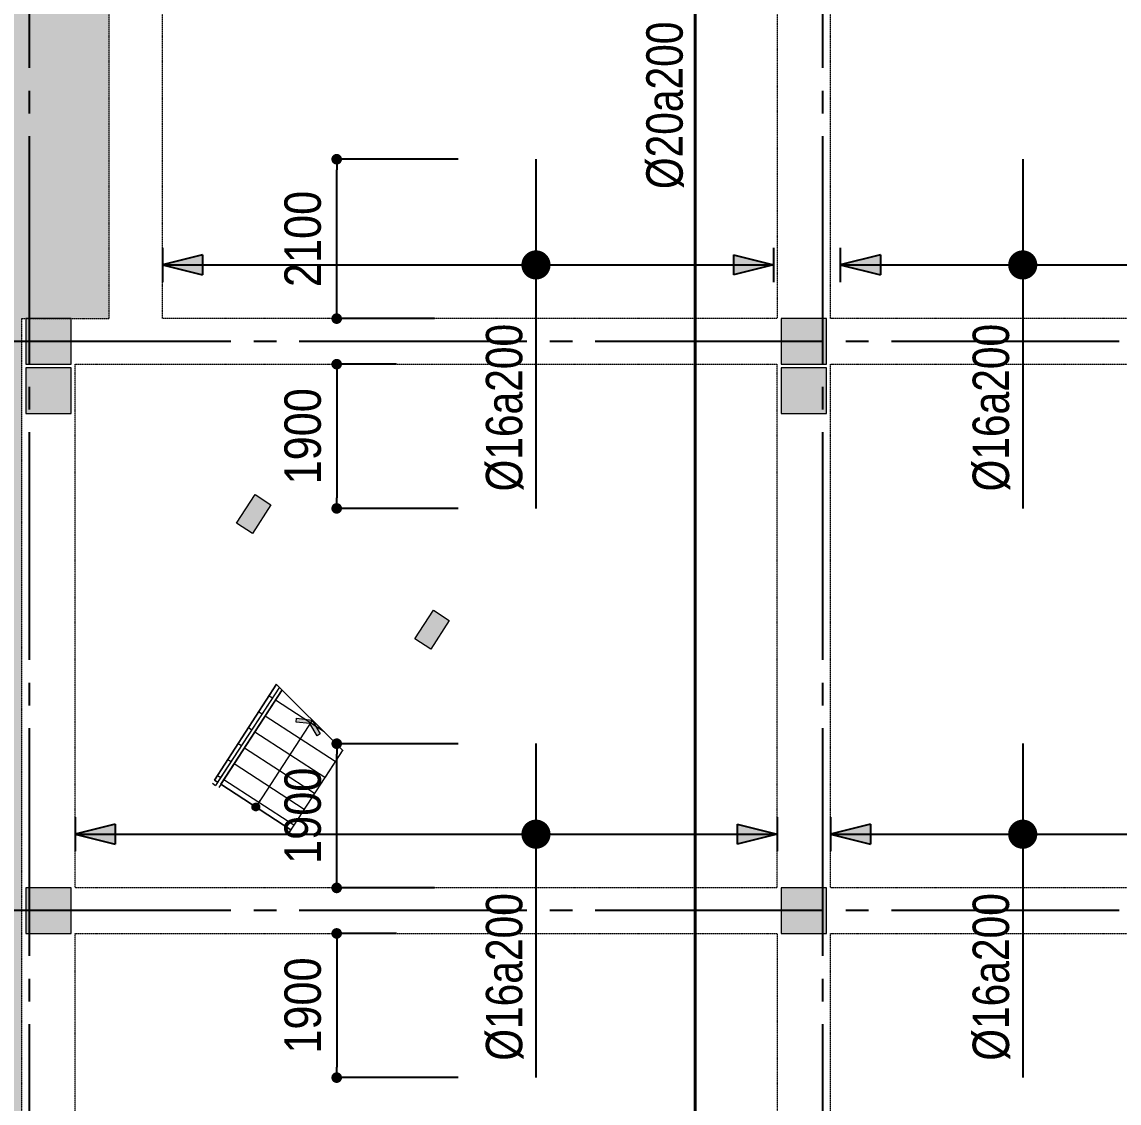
# Model space of a CAD drawing. Header units: millimetres. Extents: x -3819597 to -2591384, y 582389 to 820195.
# Drawn here: x -3355624 to -3341172, y 665496 to 679740 of the extents above; entities that cross this region are included whole.
import ezdxf
from ezdxf.enums import TextEntityAlignment as Align
from ezdxf.xclip import XClip

# ---------------------------------------------------------------- set-up
doc = ezdxf.new("R2010")
doc.units = ezdxf.units.MM
doc.header["$MEASUREMENT"] = 0
doc.header["$XCLIPFRAME"] = 0
for name, pattern in [('CENTER', [2, 1.25, -0.25, 0.25, -0.25]), ('CHG_XX_Damsan_Ham 2$0$CHG_XX_Damsan_Ham 2$0$HIDDEN', [0.375, 0.25, -0.125]), ('CHG_XX_Damsan_Ham 2$0$MB Ham 2$0$Hidden21', [3, 2, -1]), ('CHG_XX_Luoi truc$0$MB_Luoi truc$0$Center101', [13, 10, -1, 1, -1]), ('HIDDEN', [0.375, 0.25, -0.125])]:
    doc.linetypes.add(name, pattern=pattern)
doc.layers.get('0').update_dxf_attribs({"lineweight": 9})
doc.layers.get('Defpoints').update_dxf_attribs({"color": 10, "lineweight": 0})
for name, color, linetype in [('02HN. TEXT B', 1, 'Continuous'), ('08HN. SSS X', 6, 'Continuous'), ('12HN. GRID', 1, 'CENTER'), ("CHG_XX_Damsan_Ham 2$0$CHG_XX_Damsan_Ham 2$0$'S_General_Hatch_8", 8, 'Continuous'), ('CHG_XX_Damsan_Ham 2$0$MB Ham 2$0$Staircase', 30, 'Continuous'), ('CHG_XX_Damsan_Ham 2$0$MB Ham 2$0$Staircase Hidden', 34, 'CHG_XX_Damsan_Ham 2$0$MB Ham 2$0$Hidden21'), ('CHG_XX_Luoi truc$0$Grid', 34, 'Continuous'), ('CHG_XX_Luoi truc$0$Grid Line', 8, 'CHG_XX_Luoi truc$0$MB_Luoi truc$0$Center101'), ('dim', 51, 'Continuous')]:
    doc.layers.add(name, color=color, linetype=linetype)
for name, color, linetype, lineweight, plot in [('CHG_XX_Cot_Ham 2$0$NS-Column-H2', 90, 'Continuous', 13, False), ('CHG_XX_Cot_Ham 2$0$NS-Column-H2 @ 1', 90, 'Continuous', 13, False), ('CHG_XX_Cot_Ham 2$0$NS-Column-H2 @ 150', 90, 'Continuous', 13, False)]:
    doc.layers.add(name, color=color, linetype=linetype, lineweight=lineweight, plot=plot)
for name, color, linetype, lineweight in [('CHG_XX_Cot_Ham 2$0$NS-Pier-H2', 150, 'Continuous', 13), ("CHG_XX_Damsan_Ham 2$0$CHG_XX_Damsan_Ham 2$0$'S_General_Hidden_1 Thin", 1, 'CHG_XX_Damsan_Ham 2$0$CHG_XX_Damsan_Ham 2$0$HIDDEN', 18), ('CHG_XX_Damsan_Ham 2$0$CHG_XX_Damsan_Ham 2$0$DBAO', 3, 'Continuous', 13), ('CHG_XX_Damsan_Ham 2$0$HATCH', 57, 'Continuous', 9), ('CHG_XX_Damsan_Ham 2$0$tam cap ram', 8, 'Continuous', 5), ('thep chay suot', 5, 'HIDDEN', 40)]:
    doc.layers.add(name, color=color, linetype=linetype, lineweight=lineweight)
doc.styles.add('[HN042014]STYLE', font='arial.ttf', dxfattribs={"width": 0.8})
doc.styles.add('CHG_XX_Luoi truc$0$MB_Luoi truc$0$Grid A-F$0$VNI-HelveCB', font='VHELVCB_0.TTF')
doc.styles.add('MB_Luoi truc$0$Arial_C', font='arial.ttf', dxfattribs={"width": 0.85})
doc.dimstyles.new('200', dxfattribs={"dimscale": 200, "dimtxt": 2.4, "dimasz": 0.7, "dimexe": 0.0003, "dimexo": 0, "dimgap": 1, "dimtad": 1, "dimdec": 0, "dimzin": 12, "dimdsep": 46, "dimtxsty": 'MB_Luoi truc$0$Arial_C', "dimblk": 'MB_Luoi truc$0$_Dot', "dimcen": 0.5, "dimclrd": 256, "dimclre": 8, "dimclrt": 1, "dimadec": 0, "dimazin": 0, "dimtfac": 1, "dimtdec": 0, "dimtix": 1, "dimtmove": 2, "dimatfit": 3, "dimldrblk": 'MB_Luoi truc$0$HTT Arrow 30', "dimfxl": 1, "dimtolj": 1, "dimtzin": 0, "dimlwe": -1, "dimarcsym": 0})

# ---------------------------------------------------------------- blocks, each defined once
blk = doc.blocks.new('*U398')
at = {"layer": '12HN. GRID', "linetype": 'Continuous'}
h = blk.add_hatch(color=256, dxfattribs=at)
h.dxf.hatch_style = 1
h.paths.add_polyline_path([(-44, 1464.6), (44, 1464.6), (0, 1640.6)])
h = blk.add_hatch(color=256, dxfattribs=at)
h.dxf.hatch_style = 1
h.paths.add_polyline_path([(0, -1042.8), (44, -866.8), (-44, -866.8)])
at = {"layer": '08HN. SSS X', "linetype": 'ByBlock', "ltscale": 10}
for p, q in [((-464.3, 0), (1069.1, 0)), ((-464.3, 0), (-464.3, 0)), ((1069.1, 0), (1069.1, 0))]:
    blk.add_line(p, q, dxfattribs=at)
at = {"layer": '12HN. GRID', "linetype": 'Continuous'}
for p, q in [((-75, 1640.6), (75, 1640.6)), ((-44, 1464.6), (0, 1640.6)), ((0, 1640.6), (0, -1042.8)), ((0, 1640.6), (44, 1464.6)), ((-44, 1464.6), (44, 1464.6)), ((-44, -866.8), (44, -866.8)), ((-44, -866.8), (0, -1042.8)), ((0, -1042.8), (44, -866.8)), ((-75, -1042.8), (75, -1042.8))]:
    blk.add_line(p, q, dxfattribs=at)
at = {"layer": '12HN. GRID', "linetype": 'Continuous', "const_width": 64, "flags": 128}
blk.add_lwpolyline([(-32, 0, -1), (32, 0, -1)], format="xyb", close=True, dxfattribs=at)
at = {"layer": '02HN. TEXT B', "linetype": 'ByBlock', "style": '[HN042014]STYLE', "width": 0.8, "flags": 8}
blk.add_attdef('0', text='', height=160, dxfattribs=at).set_placement((1102.5, 160), align=Align.MIDDLE_CENTER)
blk.add_attdef('1', text='', height=160, dxfattribs=at).set_placement((260.1, 140), align=Align.MIDDLE_LEFT)
at = {"layer": 'Defpoints', "color": 9, "linetype": 'ByBlock', "style": '[HN042014]STYLE', "width": 0.8, "flags": 9}
for tag, p in [('2', (2890.2, 3041.3)), ('3', (2890.2, 2636.5)), ('4', (2890.2, 2231.8)), ('5', (2890.2, 1841.3))]:
    blk.add_attdef(tag, text='', height=250, dxfattribs=at).set_placement(p, align=Align.MIDDLE_CENTER)
blk = doc.blocks.new('MB_Luoi truc$0$_Dot')
at = {"color": 0, "linetype": 'ByBlock', "lineweight": -2}
blk.add_line((-0.5, 0), (-1, 0), dxfattribs=at)
at = {"color": 0, "linetype": 'ByBlock', "const_width": 0.5}
blk.add_lwpolyline([(-0.25, 0, 1), (0.25, 0, 1)], format="xyb", close=True, dxfattribs=at)
blk = doc.blocks.new('*D396')
at = {"layer": 'Defpoints', "color": 0, "ltscale": 1500, "transparency": 16777216}
for p in [(-3351478, 677931), (-3348853, 677931), (-3350191, 675831)]:
    blk.add_point(p, dxfattribs=at)
at = {"layer": 'dim', "color": 8, "ltscale": 1500, "transparency": 16777216}
for p, q in [((-3349878, 677931), (-3351478, 677931)), ((-3350191, 675831), (-3351478, 675831))]:
    blk.add_line(p, q, dxfattribs=at)
at = {"layer": 'dim', "lineweight": -2, "ltscale": 1500, "transparency": 16777216}
blk.add_line((-3351478, 675971), (-3351478, 677791), dxfattribs=at)
at = {"layer": 'dim', "lineweight": -2, "ltscale": 1500, "transparency": 16777216, "xscale": 140, "yscale": 140, "zscale": 140}
for p, rotation in [((-3351478, 677931), 90), ((-3351478, 675831), 270)]:
    blk.add_blockref('MB_Luoi truc$0$_Dot', p, dxfattribs=dict(at, rotation=rotation))
at = {"layer": 'dim', "color": 1, "ltscale": 1500, "transparency": 16777216, "insert": (-3351923, 676881), "char_height": 480, "attachment_point": 5, "rotation": 90, "style": 'MB_Luoi truc$0$Arial_C'}
blk.add_mtext('\\A1;2100', dxfattribs=at)
blk = doc.blocks.new('MB_Luoi truc$0$HTT Arrow 30')
blk.add_hatch(color=256).paths.add_polyline_path([(-2.5, 0.375), (-2.5, -0.375), (0, 0)])
at = {"color": 0, "linetype": 'ByBlock', "lineweight": -2}
for p, q in [((0, 0), (-2.5, 0.375)), ((-2.5, -0.375), (-2.5, 0.375)), ((0, 0), (-2.5, -0.375))]:
    blk.add_line(p, q, dxfattribs=at)
blk = doc.blocks.new('*D397')
at = {"layer": 'Defpoints', "color": 0, "ltscale": 1500, "transparency": 16777216}
for p in [(-3350691, 675231), (-3351478, 673331), (-3348853, 673331)]:
    blk.add_point(p, dxfattribs=at)
at = {"layer": 'dim', "color": 8, "ltscale": 1500, "transparency": 16777216}
for p, q in [((-3350691, 675231), (-3351478, 675231)), ((-3349878, 673331), (-3351478, 673331))]:
    blk.add_line(p, q, dxfattribs=at)
at = {"layer": 'dim', "lineweight": -2, "ltscale": 1500, "transparency": 16777216}
blk.add_line((-3351478, 675091), (-3351478, 673471), dxfattribs=at)
at = {"layer": 'dim', "lineweight": -2, "ltscale": 1500, "transparency": 16777216, "xscale": 140, "yscale": 140, "zscale": 140}
for p, rotation in [((-3351478, 675231), 90), ((-3351478, 673331), 270)]:
    blk.add_blockref('MB_Luoi truc$0$_Dot', p, dxfattribs=dict(at, rotation=rotation))
at = {"layer": 'dim', "color": 1, "ltscale": 1500, "transparency": 16777216, "insert": (-3351923, 674281), "char_height": 480, "attachment_point": 5, "rotation": 90, "style": 'MB_Luoi truc$0$Arial_C'}
blk.add_mtext('\\A1;1900', dxfattribs=at)
blk = doc.blocks.new('*U401')
at = {"layer": '12HN. GRID', "linetype": 'Continuous'}
h = blk.add_hatch(color=256, dxfattribs=at)
h.dxf.hatch_style = 1
h.paths.add_polyline_path([(-44, 1847.9), (44, 1847.9), (0, 2023.9)])
h = blk.add_hatch(color=256, dxfattribs=at)
h.dxf.hatch_style = 1
h.paths.add_polyline_path([(0, -1059.4), (44, -883.4), (-44, -883.4)])
at = {"layer": '08HN. SSS X', "linetype": 'ByBlock', "ltscale": 10}
for p, q in [((-397.6, 0), (1069.1, 0)), ((-397.6, 0), (-397.6, 0)), ((1069.1, 0), (1069.1, 0))]:
    blk.add_line(p, q, dxfattribs=at)
at = {"layer": '12HN. GRID', "linetype": 'Continuous'}
for p, q in [((-75, 2023.9), (75, 2023.9)), ((-44, 1847.9), (0, 2023.9)), ((0, 2023.9), (0, -1059.4)), ((0, 2023.9), (44, 1847.9)), ((-44, 1847.9), (44, 1847.9)), ((-44, -883.4), (44, -883.4)), ((-44, -883.4), (0, -1059.4)), ((0, -1059.4), (44, -883.4)), ((-75, -1059.4), (75, -1059.4))]:
    blk.add_line(p, q, dxfattribs=at)
at = {"layer": '12HN. GRID', "linetype": 'Continuous', "const_width": 64, "flags": 128}
blk.add_lwpolyline([(-32, 0, -1), (32, 0, -1)], format="xyb", close=True, dxfattribs=at)
at = {"layer": '02HN. TEXT B', "linetype": 'ByBlock', "style": '[HN042014]STYLE', "width": 0.8, "flags": 8}
blk.add_attdef('0', text='', height=160, dxfattribs=at).set_placement((1102.5, 160), align=Align.MIDDLE_CENTER)
blk.add_attdef('1', text='', height=160, dxfattribs=at).set_placement((260.1, 140), align=Align.MIDDLE_LEFT)
at = {"layer": 'Defpoints', "color": 9, "linetype": 'ByBlock', "style": '[HN042014]STYLE', "width": 0.8, "flags": 9}
for tag, p in [('2', (2890.2, 3041.3)), ('3', (2890.2, 2636.5)), ('4', (2890.2, 2231.8)), ('5', (2890.2, 1841.3))]:
    blk.add_attdef(tag, text='', height=250, dxfattribs=at).set_placement(p, align=Align.MIDDLE_CENTER)
blk = doc.blocks.new('*D399')
at = {"layer": 'Defpoints', "color": 0, "ltscale": 1500, "transparency": 16777216}
for p in [(-3351478, 670231), (-3348853, 670231), (-3350191, 668331)]:
    blk.add_point(p, dxfattribs=at)
at = {"layer": 'dim', "color": 8, "ltscale": 1500, "transparency": 16777216}
for p, q in [((-3349878, 670231), (-3351478, 670231)), ((-3350191, 668331), (-3351478, 668331))]:
    blk.add_line(p, q, dxfattribs=at)
at = {"layer": 'dim', "lineweight": -2, "ltscale": 1500, "transparency": 16777216}
blk.add_line((-3351478, 668471), (-3351478, 670091), dxfattribs=at)
at = {"layer": 'dim', "lineweight": -2, "ltscale": 1500, "transparency": 16777216, "xscale": 140, "yscale": 140, "zscale": 140}
for p, rotation in [((-3351478, 670231), 90), ((-3351478, 668331), 270)]:
    blk.add_blockref('MB_Luoi truc$0$_Dot', p, dxfattribs=dict(at, rotation=rotation))
at = {"layer": 'dim', "color": 1, "ltscale": 1500, "transparency": 16777216, "insert": (-3351923, 669281), "char_height": 480, "attachment_point": 5, "rotation": 90, "style": 'MB_Luoi truc$0$Arial_C'}
blk.add_mtext('\\A1;1900', dxfattribs=at)
blk = doc.blocks.new('*D400')
at = {"layer": 'Defpoints', "color": 0, "ltscale": 1500, "transparency": 16777216}
for p in [(-3350691, 667731), (-3351478, 665831), (-3348853, 665831)]:
    blk.add_point(p, dxfattribs=at)
at = {"layer": 'dim', "color": 8, "ltscale": 1500, "transparency": 16777216}
for p, q in [((-3350691, 667731), (-3351478, 667731)), ((-3349878, 665831), (-3351478, 665831))]:
    blk.add_line(p, q, dxfattribs=at)
at = {"layer": 'dim', "lineweight": -2, "ltscale": 1500, "transparency": 16777216}
blk.add_line((-3351478, 667591), (-3351478, 665971), dxfattribs=at)
at = {"layer": 'dim', "lineweight": -2, "ltscale": 1500, "transparency": 16777216, "xscale": 140, "yscale": 140, "zscale": 140}
for p, rotation in [((-3351478, 667731), 90), ((-3351478, 665831), 270)]:
    blk.add_blockref('MB_Luoi truc$0$_Dot', p, dxfattribs=dict(at, rotation=rotation))
at = {"layer": 'dim', "color": 1, "ltscale": 1500, "transparency": 16777216, "insert": (-3351923, 666781), "char_height": 480, "attachment_point": 5, "rotation": 90, "style": 'MB_Luoi truc$0$Arial_C'}
blk.add_mtext('\\A1;1900', dxfattribs=at)
blk = doc.blocks.new('*U483')
at = {"layer": '12HN. GRID', "linetype": 'Continuous'}
h = blk.add_hatch(color=256, dxfattribs=at)
h.dxf.hatch_style = 1
h.paths.add_polyline_path([(-44, 668.6), (44, 668.6), (0, 844.6)])
h = blk.add_hatch(color=256, dxfattribs=at)
h.dxf.hatch_style = 1
h.paths.add_polyline_path([(0, -2538.7), (44, -2362.7), (-44, -2362.7)])
at = {"layer": '08HN. SSS X', "linetype": 'ByBlock', "ltscale": 10}
for p, q in [((-397.6, 0), (1069.1, 0)), ((-397.6, 0), (-397.6, 0)), ((1069.1, 0), (1069.1, 0))]:
    blk.add_line(p, q, dxfattribs=at)
at = {"layer": '12HN. GRID', "linetype": 'Continuous'}
for p, q in [((-75, 844.6), (75, 844.6)), ((-44, 668.6), (0, 844.6)), ((0, 844.6), (0, -2538.7)), ((0, 844.6), (44, 668.6)), ((-44, 668.6), (44, 668.6)), ((-44, -2362.7), (44, -2362.7)), ((-44, -2362.7), (0, -2538.7)), ((0, -2538.7), (44, -2362.7)), ((-75, -2538.7), (75, -2538.7))]:
    blk.add_line(p, q, dxfattribs=at)
at = {"layer": '12HN. GRID', "linetype": 'Continuous', "const_width": 64, "flags": 128}
blk.add_lwpolyline([(-32, 0, -1), (32, 0, -1)], format="xyb", close=True, dxfattribs=at)
at = {"layer": '02HN. TEXT B', "linetype": 'ByBlock', "style": '[HN042014]STYLE', "width": 0.8, "flags": 8}
blk.add_attdef('0', text='', height=160, dxfattribs=at).set_placement((1102.5, 160), align=Align.MIDDLE_CENTER)
blk.add_attdef('1', text='', height=160, dxfattribs=at).set_placement((260.1, 140), align=Align.MIDDLE_LEFT)
at = {"layer": 'Defpoints', "color": 9, "linetype": 'ByBlock', "style": '[HN042014]STYLE', "width": 0.8, "flags": 9}
for tag, p in [('2', (2890.2, 3041.3)), ('3', (2890.2, 2636.5)), ('4', (2890.2, 2231.8)), ('5', (2890.2, 1841.3))]:
    blk.add_attdef(tag, text='', height=250, dxfattribs=at).set_placement(p, align=Align.MIDDLE_CENTER)
blk = doc.blocks.new('*U484')
at = {"layer": '12HN. GRID', "linetype": 'Continuous'}
h = blk.add_hatch(color=256, dxfattribs=at)
h.dxf.hatch_style = 1
h.paths.add_polyline_path([(-44, 625.1), (44, 625.1), (0, 801.1)])
h = blk.add_hatch(color=256, dxfattribs=at)
h.dxf.hatch_style = 1
h.paths.add_polyline_path([(0, -2538.7), (44, -2362.7), (-44, -2362.7)])
at = {"layer": '08HN. SSS X', "linetype": 'ByBlock', "ltscale": 10}
for p, q in [((-464.3, 0), (1069.1, 0)), ((-464.3, 0), (-464.3, 0)), ((1069.1, 0), (1069.1, 0))]:
    blk.add_line(p, q, dxfattribs=at)
at = {"layer": '12HN. GRID', "linetype": 'Continuous'}
for p, q in [((-75, 801.1), (75, 801.1)), ((-44, 625.1), (0, 801.1)), ((0, 801.1), (0, -2538.7)), ((0, 801.1), (44, 625.1)), ((-44, 625.1), (44, 625.1)), ((-44, -2362.7), (44, -2362.7)), ((-44, -2362.7), (0, -2538.7)), ((0, -2538.7), (44, -2362.7)), ((-75, -2538.7), (75, -2538.7))]:
    blk.add_line(p, q, dxfattribs=at)
at = {"layer": '12HN. GRID', "linetype": 'Continuous', "const_width": 64, "flags": 128}
blk.add_lwpolyline([(-32, 0, -1), (32, 0, -1)], format="xyb", close=True, dxfattribs=at)
at = {"layer": '02HN. TEXT B', "linetype": 'ByBlock', "style": '[HN042014]STYLE', "width": 0.8, "flags": 8}
blk.add_attdef('0', text='', height=160, dxfattribs=at).set_placement((1102.5, 160), align=Align.MIDDLE_CENTER)
blk.add_attdef('1', text='', height=160, dxfattribs=at).set_placement((260.1, 140), align=Align.MIDDLE_LEFT)
at = {"layer": 'Defpoints', "color": 9, "linetype": 'ByBlock', "style": '[HN042014]STYLE', "width": 0.8, "flags": 9}
for tag, p in [('2', (2890.2, 3041.3)), ('3', (2890.2, 2636.5)), ('4', (2890.2, 2231.8)), ('5', (2890.2, 1841.3))]:
    blk.add_attdef(tag, text='', height=250, dxfattribs=at).set_placement(p, align=Align.MIDDLE_CENTER)
blk = doc.blocks.new('*U1036')
at = {"layer": 'CHG_XX_Cot_Ham 2$0$NS-Column-H2 @ 1'}
h = blk.add_hatch(color=256, dxfattribs=at)
h.dxf.hatch_style = 1
h.paths.add_polyline_path([(-300, -300), (-300, 300), (300, 300), (300, -300)])
at = {"layer": 'CHG_XX_Cot_Ham 2$0$NS-Column-H2 @ 150'}
h = blk.add_hatch(color=256, dxfattribs=at)
h.dxf.hatch_style = 1
h.paths.add_polyline_path([(-300, -300), (-300, 300), (300, 300), (300, -300)])
blk = doc.blocks.new('CHG_XX_Cot_Ham 2$0$HoBoi_C600x600')
at = {"layer": 'CHG_XX_Cot_Ham 2$0$NS-Column-H2'}
blk.add_lwpolyline([(300, -300), (300, 300), (-300, 300), (-300, -300)], close=True, dxfattribs=at)
blk.add_blockref('*U1036', (0, 0), dxfattribs=at)
blk = doc.blocks.new('*U1029')
at = {"layer": 'CHG_XX_Luoi truc$0$Grid Line'}
blk.add_line((0, 0), (0, 608), dxfattribs=at)
at = {"layer": 'CHG_XX_Luoi truc$0$Grid', "lineweight": -2, "style": 'CHG_XX_Luoi truc$0$MB_Luoi truc$0$Grid A-F$0$VNI-HelveCB'}
for tag, p in [('GRIDSUB', (0, 617)), ('GRID', (0, -9))]:
    blk.add_attdef(tag, text='', height=5, dxfattribs=at).set_placement(p, align=Align.MIDDLE)
blk = doc.blocks.new('*U1031')
at = {"layer": 'CHG_XX_Luoi truc$0$Grid Line'}
blk.add_line((0, 0), (0, 438), dxfattribs=at)
at = {"layer": 'CHG_XX_Luoi truc$0$Grid', "lineweight": -2, "style": 'CHG_XX_Luoi truc$0$MB_Luoi truc$0$Grid A-F$0$VNI-HelveCB'}
for tag, p in [('GRIDSUB', (0, 447)), ('GRID', (0, -9))]:
    blk.add_attdef(tag, text='', height=5, dxfattribs=at).set_placement(p, align=Align.MIDDLE)
blk = doc.blocks.new('CHG_XX_Luoi truc')
at = {"layer": 'CHG_XX_Luoi truc$0$Grid', "xscale": 300, "yscale": 300, "zscale": 300}
for p in [(76850, -12747), (87300, -12747)]:
    blk.add_blockref('*U1029', p, dxfattribs=at)
at = {"layer": 'CHG_XX_Luoi truc$0$Grid', "xscale": 300.0000000000013, "yscale": 300.0000000000013, "zscale": 300.0000000000013, "rotation": 90}
for p in [(110703, 65550), (110703, 58050)]:
    blk.add_blockref('*U1031', p, dxfattribs=at)
blk = doc.blocks.new('CHG_XX_Cot_Ham 2')
at = {"layer": 'CHG_XX_Cot_Ham 2$0$NS-Column-H2'}
h = blk.add_hatch(color=256, dxfattribs=at)
h.paths.add_polyline_path([(79820.7, 63534.7), (80030.4, 63398.6), (79785.5, 63021.1), (79575.7, 63157.1)])
h.paths.add_polyline_path([(82169.6, 62010.7), (82379.3, 61874.6), (82134.4, 61497.1), (81924.7, 61633.2)])
at = {"layer": 'CHG_XX_Cot_Ham 2$0$NS-Pier-H2'}
h = blk.add_hatch(color=256, dxfattribs=at)
h.dxf.hatch_style = 1
h.paths.add_polyline_path([(99639.2, 163400), (-10900, 163400), (-10900, 85450), (-300, 85450), (-300, 84050), (32350, 84050), (32350, -9000), (103575.5, -9000), (106050, -6022), (106050, 158254.3)])
h.paths.add_polyline_path([(99533.7, 163100), (105750, 158110.4), (105750, 90450), (105650, 90450), (105750, 90450), (105750, 13850), (105750, 13722.3), (105750, -5913.6), (103434.7, -8700), (93599.8, -8700), (93299.8, -8700), (32650, -8700), (32650, 84350), (0, 84350), (0, 85750), (-10600, 85750), (-10600, 163100), (93600, 163100)], flags=16)
at = {"layer": 'CHG_XX_Cot_Ham 2$0$NS-Column-H2'}
for points in [[(79820.7, 63534.7), (80030.4, 63398.6), (79785.5, 63021.1), (79575.7, 63157.1), (79820.7, 63534.7)], [(82169.6, 62010.7), (82379.3, 61874.6), (82134.4, 61497.1), (81924.7, 61633.2), (82169.6, 62010.7)]]:
    blk.add_lwpolyline(points, dxfattribs=at)
for p in [(77100, 65550), (87050, 65550), (77100, 64900), (87050, 64900), (77100, 58050), (87050, 58050)]:
    blk.add_blockref('CHG_XX_Cot_Ham 2$0$HoBoi_C600x600', p, dxfattribs=at)
at = {"layer": 'CHG_XX_Cot_Ham 2$0$NS-Pier-H2'}
blk.add_blockref('CHG_XX_Luoi truc', (0, 0), dxfattribs=at)
blk = doc.blocks.new('CHG_XX_Damsan_Ham 2$0$MB Ham 2$0$Arrow 60')
at = {"linetype": 'ByBlock', "lineweight": -2}
h = blk.add_hatch(color=0, dxfattribs=at)
h.paths.add_polyline_path([(1.88, 0.94), (1.65, 1.38), (0, 0.56), (-1.65, 1.38), (-1.88, 0.94), (0, 0)], flags=17)
h.paths.add_polyline_path([(1.65, 1.38), (1.88, 0.94), (0, 0), (-1.88, 0.94), (-1.65, 1.38), (0, 0.56)])
blk.add_hatch(color=0, dxfattribs=at).paths.add_polyline_path([(1.65, 1.38), (1.88, 0.94), (0, 0), (-1.88, 0.94), (-1.65, 1.38), (0, 0.56)])
at = {"color": 0, "linetype": 'ByBlock', "lineweight": -2}
blk.add_lwpolyline([(1.65, 1.38), (1.88, 0.94), (0, 0), (-1.88, 0.94), (-1.65, 1.38), (0, 0.56)], close=True, dxfattribs=at)
blk = doc.blocks.new('CHG_XX_Damsan_Ham 2$0$MB Ham 2$0$Dot')
at = {"linetype": 'ByBlock', "lineweight": -2}
h = blk.add_hatch(color=0, dxfattribs=at)
edge = h.paths.add_edge_path()
edge.add_arc((0, 0), 0.5, 0, 360)
at = {"color": 0, "linetype": 'ByBlock', "lineweight": -2}
blk.add_line((0, -1), (0, 1), dxfattribs=at)
blk.add_circle((0, 0), 0.5, dxfattribs=at)
blk = doc.blocks.new('*U966')
at = {"layer": 'CHG_XX_Damsan_Ham 2$0$tam cap ram'}
h = blk.add_hatch(dxfattribs=at)
h.set_pattern_fill('_USER', color=256, scale=250, angle=90, pattern_type=0)
h.set_pattern_definition([(90, (2200, 2550), (-250, 2e-14), [])])
h.paths.add_polyline_path([(1200, 2550), (3200, 2550), (3200, 1450), (1200, 1450)])
h.paths.add_polyline_path([(1200, 1400), (3200, 1400), (3200, 1350), (1200, 1350)])
h.paths.add_polyline_path([(1200, 1200), (3200, 1200), (3200, 1150), (1200, 1150)])
h.paths.add_polyline_path([(1200, 1100), (3200, 1100), (3200, 0), (1200, 0)])
at = {"layer": 'CHG_XX_Damsan_Ham 2$0$MB Ham 2$0$Staircase'}
for p, q in [((1200, 0), (1200, 1100)), ((3200, 0), (3200, 1100)), ((0, 0), (4400, 0))]:
    blk.add_line(p, q, dxfattribs=at)
at = {"layer": 'CHG_XX_Damsan_Ham 2$0$MB Ham 2$0$Staircase Hidden'}
for p, q in [((4400, 2550), (4400, 0)), ((4400, 1200), (4400, 1350))]:
    blk.add_line(p, q, dxfattribs=at)
at = {"layer": 'CHG_XX_Damsan_Ham 2$0$tam cap ram'}
for p, q in [((0, 0), (0, 2550)), ((0, 2550), (4400, 2550)), ((1200, 1450), (1200, 2550)), ((1598, 1350), (1848, 2550)), ((1700, 1350), (1950, 2550)), ((3200, 1450), (3200, 2550)), ((600, 550), (600, 2000)), ((600, 2000), (3800, 2000)), ((3800, 550), (3800, 2000)), ((1100, 1100), (1100, 1450)), ((1100, 1450), (3300, 1450)), ((3300, 1100), (3300, 1450)), ((1150, 1150), (1150, 1400)), ((1150, 1400), (3250, 1400)), ((1200, 1150), (1200, 1400)), ((1200, 1400), (1200, 1350)), ((1200, 1350), (3200, 1350)), ((3200, 1150), (3200, 1400)), ((3250, 1150), (3250, 1400)), ((1200, 1200), (3200, 1200)), ((1200, 1200), (1200, 1150)), ((1100, 1100), (3300, 1100)), ((1150, 1150), (3250, 1150)), ((600, 550), (3800, 550))]:
    blk.add_line(p, q, dxfattribs=at)
for points in [[(1200, 2550), (3200, 2550), (3200, 1450), (1200, 1450)], [(1200, 1400), (3200, 1400), (3200, 1350), (1200, 1350)], [(1200, 1200), (3200, 1200), (3200, 1150), (1200, 1150)], [(1200, 1100), (3200, 1100), (3200, 0), (1200, 0)]]:
    blk.add_lwpolyline(points, close=True, dxfattribs=at)
for centre, start, end in [((1200, 1350), 90, 180), ((3200, 1350), 0, 90), ((1200, 1200), 180, 270), ((3200, 1200), 270, 0)]:
    blk.add_arc(centre, 1200, start, end, dxfattribs=at)
at = {"layer": 'CHG_XX_Damsan_Ham 2$0$tam cap ram', "yscale": 100, "zscale": 100}
for name, p, xscale, rotation in [('CHG_XX_Damsan_Ham 2$0$MB Ham 2$0$Arrow 60', (1835, 2000), 100, 270), ('CHG_XX_Damsan_Ham 2$0$MB Ham 2$0$Dot', (3200, 2000), 100, 270), ('CHG_XX_Damsan_Ham 2$0$MB Ham 2$0$Arrow 60', (3200, 550), -100, 90)]:
    blk.add_blockref(name, p, dxfattribs=dict(at, xscale=xscale, rotation=rotation))
blk = doc.blocks.new('CHG_XX_Damsan_Ham 2$0$ArchStaireH2')
ref = blk.add_blockref('*U966', (67645, -77861), dxfattribs=dict(rotation=237.0225098971513))
XClip(ref).set_block_clipping_path([(3250, 1350), (3249.9999999999, 2550), (1945, 2550), (1695, 1350)])
blk = doc.blocks.new('CHG_XX_Damsan_Ham 2', base_point=(3089256, -609981))
at = {"layer": "CHG_XX_Damsan_Ham 2$0$CHG_XX_Damsan_Ham 2$0$'S_General_Hatch_8"}
h = blk.add_hatch(dxfattribs=at)
h.set_pattern_fill('CROSS', color=256, scale=2000)
edge = h.paths.add_edge_path()
edge.add_line((76750, 42625), (76750, 65250))
edge.add_line((76750, 65250), (76750, 65850))
edge.add_line((76750, 65850), (77900, 65850))
edge.add_line((77900, 65850), (77900, 89350))
edge.add_line((77900, 89350), (76850, 89350))
edge.add_line((76850, 89350), (76850, 90650))
edge.add_line((76850, 90650), (76852, 131950))
edge.add_line((76852, 131950), (51950, 131950))
edge.add_line((51950, 131950), (51950, 130600))
edge.add_line((51950, 130600), (22700, 130600))
edge.add_line((22700, 130600), (22700, 84050))
edge.add_line((22700, 84050), (32350, 84050))
edge.add_line((32350, 84050), (32350, 22700))
edge.add_line((32350, 22700), (76500, 22700))
edge.add_line((76500, 22700), (76500, 23518))
edge.add_line((76500, 23518), (76750, 23518))
edge.add_line((76750, 23518), (76750, 42625))
edge.add_line((76750, 42625), (76750, 43198))
at = {"layer": "CHG_XX_Damsan_Ham 2$0$CHG_XX_Damsan_Ham 2$0$'S_General_Hidden_1 Thin", "ltscale": 10}
for p, q in [((77900, 65850), (77900, 89350)), ((78600, 65850), (78600, 73725)), ((87400, 65850), (87400, 73725)), ((97550, 65850), (87400, 65850)), ((77450, 58350), (77450, 65250)), ((77450, 65250), (86700, 65250)), ((86700, 58350), (86700, 65250)), ((87400, 58350), (87400, 65250)), ((87400, 65250), (97550, 65250)), ((86700, 58350), (77450, 58350)), ((97550, 58350), (87400, 58350)), ((87400, 48975), (87400, 57750)), ((87400, 57750), (97550, 57750))]:
    blk.add_line(p, q, dxfattribs=at)
for points in [[(86700, 73725), (86700, 65850), (78600, 65850)], [(32350, 22700), (76597, 22700), (76750, 24350), (76750, 32950), (76750, 40700), (76750, 65850), (77900, 65850)], [(77450, 48975), (77450, 57750), (86700, 57750), (86700, 48975)]]:
    blk.add_lwpolyline(points, dxfattribs=at)
at = {"layer": 'CHG_XX_Damsan_Ham 2$0$CHG_XX_Damsan_Ham 2$0$DBAO'}
blk.add_blockref('CHG_XX_Cot_Ham 2', (0, 0), dxfattribs=at)
at = {"layer": 'CHG_XX_Damsan_Ham 2$0$HATCH'}
for name, p in [('CHG_XX_Cot_Ham 2', (0, 0)), ('CHG_XX_Damsan_Ham 2$0$ArchStaireH2', (12250, 141050))]:
    blk.add_blockref(name, p, dxfattribs=at)
blk = doc.blocks.new('*U827')
at = {"layer": 'thep chay suot', "linetype": 'HIDDEN', "ltscale": 10}
blk.add_line((-15229.9, 0), (5903.8, 0), dxfattribs=at)
at = {"layer": '02HN. TEXT B', "linetype": 'ByBlock', "style": '[HN042014]STYLE', "width": 0.8, "flags": 8}
blk.add_attdef('1', text='', height=160, dxfattribs=at).set_placement((-814.5, 134.4), align=Align.MIDDLE_LEFT)
blk.add_attdef('0', text='', height=160, dxfattribs=at).set_placement((-351.3, 10.6), align=Align.MIDDLE_CENTER)
at = {"layer": 'Defpoints', "color": 9, "linetype": 'ByBlock', "style": '[HN042014]STYLE', "width": 0.8, "flags": 9}
for tag, p in [('2', (27456.6, 1373.3)), ('3', (27456.6, 968.5)), ('4', (27456.6, 563.8)), ('5', (27456.6, 173.3))]:
    blk.add_attdef(tag, text='', height=250, dxfattribs=at).set_placement(p, align=Align.MIDDLE_CENTER)

msp = doc.modelspace()

# ---------------------------------------------------------------- block references
at = {"layer": '08HN. SSS X', "linetype": 'Continuous'}
ref = msp.add_blockref('*U398', (-3348852.6, 676538.4), dxfattribs=dict(at, xscale=-3, yscale=3, zscale=3, rotation=90))
ref.add_attrib('1', '%%c16a200', dxfattribs={"layer": '02HN. TEXT B', "linetype": 'ByBlock', "height": 480, "rotation": 90, "style": '[HN042014]STYLE', "width": 0.8}).set_placement((-3349272.6, 673554.7), align=Align.MIDDLE_LEFT)
ref = msp.add_blockref('*U484', (-3342440.5, 676538.4), dxfattribs=dict(at, xscale=-3, yscale=3, zscale=3, rotation=90))
ref.add_attrib('1', '%%c16a200', dxfattribs={"layer": '02HN. TEXT B', "linetype": 'ByBlock', "height": 480, "rotation": 90, "style": '[HN042014]STYLE', "width": 0.8}).set_placement((-3342860.5, 673554.7), align=Align.MIDDLE_LEFT)
ref = msp.add_blockref('*U401', (-3348852.6, 669038.4), dxfattribs=dict(at, xscale=-3, yscale=3, zscale=3, rotation=90))
ref.add_attrib('1', '%%c16a200', dxfattribs={"layer": '02HN. TEXT B', "linetype": 'ByBlock', "height": 480, "rotation": 90, "style": '[HN042014]STYLE', "width": 0.8}).set_placement((-3349272.6, 666054.7), align=Align.MIDDLE_LEFT)
ref = msp.add_blockref('*U483', (-3342440.5, 669038.4), dxfattribs=dict(at, xscale=-3, yscale=3, zscale=3, rotation=90))
ref.add_attrib('1', '%%c16a200', dxfattribs={"layer": '02HN. TEXT B', "linetype": 'ByBlock', "height": 480, "rotation": 90, "style": '[HN042014]STYLE', "width": 0.8}).set_placement((-3342860.5, 666054.7), align=Align.MIDDLE_LEFT)
at = {"layer": 'dim', "ltscale": 1500}
msp.add_blockref('CHG_XX_Damsan_Ham 2', (-343118.3, 0), dxfattribs=at)
at = {"layer": 'thep chay suot'}
ref = msp.add_blockref('*U827', (-3346756.4, 679981.3), dxfattribs=dict(at, xscale=3, yscale=3, zscale=3, rotation=90))
ref.add_attrib('1', '%%c20a200', dxfattribs={"layer": '02HN. TEXT B', "linetype": 'ByBlock', "height": 480, "rotation": 90, "style": '[HN042014]STYLE', "width": 0.8}).set_placement((-3347159.6, 677537.7), align=Align.MIDDLE_LEFT)

# ---------------------------------------------------------------- dimensions: what is measured, and where the dimension line sits
at = {"layer": 'dim', "ltscale": 1500}
for base, p1, p2, picture, middle in [((-3351477.8, 677931.2), (-3350191.4, 675831), (-3348852.6, 677931.2), '*D396', (-3351922.9, 676881.1)), ((-3351477.8, 673331.2), (-3350691, 675231.1), (-3348852.6, 673331.2), '*D397', (-3351922.9, 674281.1)), ((-3351477.8, 670231.2), (-3350191.4, 668331), (-3348852.6, 670231.2), '*D399', (-3351922.9, 669281.1)), ((-3351477.8, 665831.2), (-3350691, 667731.1), (-3348852.6, 665831.2), '*D400', (-3351922.9, 666781.1))]:
    dim = msp.add_linear_dim(base=base, p1=p1, p2=p2, angle=90, dimstyle='200', override={"dimfxl": 8, "dimfxlon": 1, "dimarcsym": 1}, dxfattribs=at)
    dim.commit()
    dim.dimension.update_dxf_attribs({"geometry": picture, "text_midpoint": middle})

doc.saveas('drawing.dxf')
